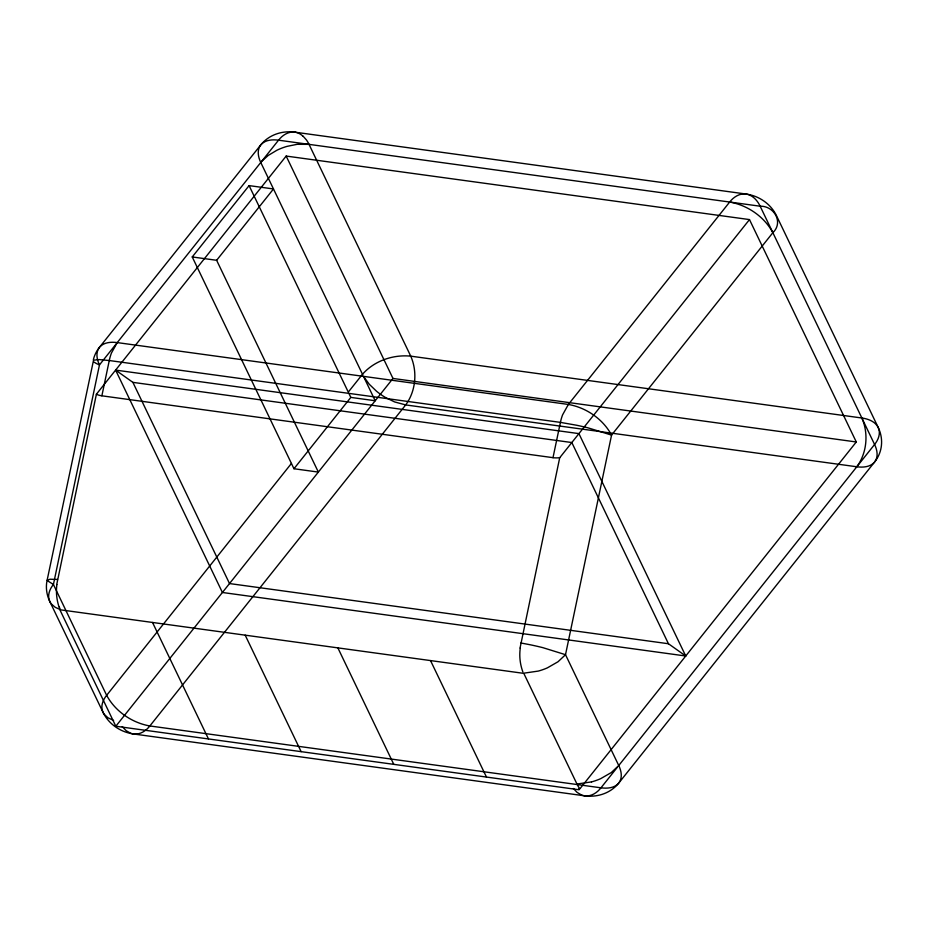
<?xml version="1.0" encoding="UTF-8"?>
<svg xmlns="http://www.w3.org/2000/svg" width="928" height="928" viewBox="0 0 928 928"><rect width="100%" height="100%" fill="white"/><g stroke="black" fill="none" stroke-linecap="round" stroke-linejoin="round"><path stroke-width="1.39" d="M261.104 144.513C265.478 139.803 272.542 139.374 278.539 140.186L760.148 206.213C774.01 205.726 783.812 222.349 772.862 232.684L611.564 435.093L588.004 427.843A282.344 258.135 17.7 0 0 576.706 425.256L560.396 422.379L109.272 360.528L99.11 359.577L93.531 360.203L47.073 580.487L53.418 584.478L106.65 695.316C115.258 711.382 131.985 722.819 149.849 725.963L600.973 787.814C606.97 788.626 614.034 788.197 618.408 783.487M56.736 584.501L96.396 394.214L286.172 156.066L749.488 219.588L856.289 441.972L579.861 788.858A29.777 27.225 17.7 0 1 576.961 784.021L523.717 673.194L538.286 671.083A65.169 59.589 17.7 0 0 547.404 667.847L558.053 661.734L565.512 654.692L611.564 435.093C602.956 419.027 586.229 407.589 568.365 404.446L117.241 342.594C111.256 341.782 104.18 342.212 99.806 346.921M520.051 648.022L559.712 457.736L749.488 219.588M591.519 781.91A65.169 59.589 17.7 0 0 600.636 778.685L611.285 772.56L618.744 765.519L874.582 444.477C878.364 439.884 880.985 433.225 878.213 427.495L776.492 215.702A37.793 34.545 17.7 0 0 745.95 194.022C739.488 193.128 733.48 197.13 729.663 202.037L568.365 404.446L562.577 414.886A60.378 55.193 17.7 0 0 560.408 422.391L552.995 457.666L101.871 395.815L109.272 360.528A60.378 55.193 17.7 0 1 111.441 353.023L117.241 342.594L278.539 140.186C282.356 135.279 288.364 131.266 294.826 132.17L745.95 194.022C752.562 194.961 757.434 200.46 760.148 206.213L874.582 444.477C877.204 449.813 878.607 456.912 874.64 461.97L618.802 783.012A37.793 34.545 17.7 0 1 584.686 795.83L133.562 733.978A12.841 11.739 17.7 0 1 130.477 733.178L126.092 730.638L122.264 726.624M47.073 580.29L50.077 579.223L57.536 579.466M294.826 132.17A37.793 34.545 17.7 0 0 260.71 144.988C256.743 150.046 258.146 157.145 260.768 162.481L362.732 374.773M618.802 783.012C622.769 777.954 621.366 770.855 618.744 765.519L565.512 654.692L542.834 647.651A281.451 257.311 17.7 0 0 529.853 644.693L520.863 642.988M260.71 144.988L99.412 347.385C95.445 352.443 96.848 359.554 99.47 364.89L53.418 584.478C49.648 589.071 47.015 595.741 49.787 601.472L103.02 712.298A12.737 11.646 17.7 0 0 104.238 714.316L107.868 717.738L113.622 720.499M364.054 377.162L369.263 384.25L376.582 391.291A65.192 59.601 17.7 0 0 385.364 397.428L394.562 401.917L405.687 404.921L856.811 466.772C866.961 453.038 868.724 433.562 861.868 418.006L410.744 356.155C393.159 354.368 374.228 360.83 362.488 374.274L348.278 392.103L249.098 185.612L192.247 256.952L293.967 468.744L318.35 472.085L216.63 260.292L192.247 256.952M116.603 343.395L99.47 364.89A38.593 35.287 17.7 0 1 95.909 363.254L94.041 362.071M216.63 260.292L273.482 188.952L249.098 185.612M291.427 463.443L106.65 695.316C102.869 699.909 100.247 706.568 103.02 712.298A37.793 34.545 17.7 0 0 133.562 733.978C140.012 734.883 146.032 730.87 149.849 725.963L405.687 404.921C415.837 391.187 417.6 371.71 410.744 356.155L309.024 144.362A30.902 28.258 17.7 0 0 306.391 139.884L303.166 136.254M293.967 468.744L350.819 397.404L375.202 400.745L363.486 376.35M116.534 725.336L392.973 378.45L856.289 441.972M617.027 767.676L600.973 787.814C597.156 792.721 591.148 796.734 584.686 795.83A12.853 11.751 17.7 0 1 581.508 794.994L577.1 792.408L573.388 788.487M261.94 161.101L268.285 155.405L276.892 150.243A65.18 59.589 17.7 0 1 286.938 146.392L297.157 144.316L309.024 144.362M874.246 462.446C869.872 467.155 862.808 467.584 856.811 466.772M591.519 781.91L576.949 784.021M115.606 370.098L578.921 433.62L685.734 656.003L222.407 592.482L115.606 370.098L132.89 382.359L571.822 442.54L668.45 643.742L685.734 656.003M668.45 643.742L229.518 583.561L132.89 382.359M523.183 673.287L59.868 609.754L115.814 726.241L579.13 789.763L578.678 788.812M861.868 418.006C868.179 418.876 875.185 421.44 878.213 427.495A37.793 34.545 17.7 0 1 874.64 461.97M729.663 202.037C747.527 205.181 764.254 216.618 772.862 232.684M286.172 156.066L392.973 378.45M348.893 393.391L350.819 397.404M430.522 660.574L486.469 777.061M337.862 647.872L393.797 764.359M245.189 635.17L301.136 751.657M152.528 622.468L208.475 738.943M59.299 607.109L60.401 609.673L55.251 607.318L51.446 604.047A12.841 11.739 17.7 0 1 49.787 601.472A37.793 34.545 17.7 0 1 46.829 581.636M559.7 457.701A27.283 24.94 17.7 0 1 552.995 457.701M101.871 395.792A16.414 15.01 17.7 0 1 96.373 394.238M93.368 359.635A37.793 34.545 17.7 0 1 99.412 347.385M294.837 132.078A14.616 13.363 17.7 0 1 303.108 136.312M59.102 607.167A57.443 52.513 17.7 0 1 56.898 584.536M522.858 671.895A56.26 51.434 17.7 0 1 520.283 648.069"/></g></svg>
